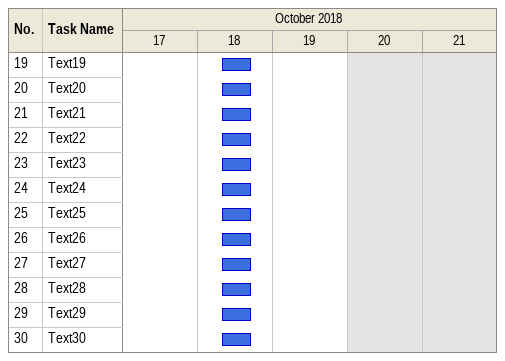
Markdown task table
| ID | Task | Start | Finish |
|---|---|---|---|
| 19 | Text19 | 2018-10-18 | 2018-10-18 |
| 20 | Text20 | 2018-10-18 | 2018-10-18 |
| 21 | Text21 | 2018-10-18 | 2018-10-18 |
| 22 | Text22 | 2018-10-18 | 2018-10-18 |
| 23 | Text23 | 2018-10-18 | 2018-10-18 |
| 24 | Text24 | 2018-10-18 | 2018-10-18 |
| 25 | Text25 | 2018-10-18 | 2018-10-18 |
| 26 | Text26 | 2018-10-18 | 2018-10-18 |
| 27 | Text27 | 2018-10-18 | 2018-10-18 |
| 28 | Text28 | 2018-10-18 | 2018-10-18 |
| 29 | Text29 | 2018-10-18 | 2018-10-18 |
| 30 | Text30 | 2018-10-18 | 2018-10-18 |
